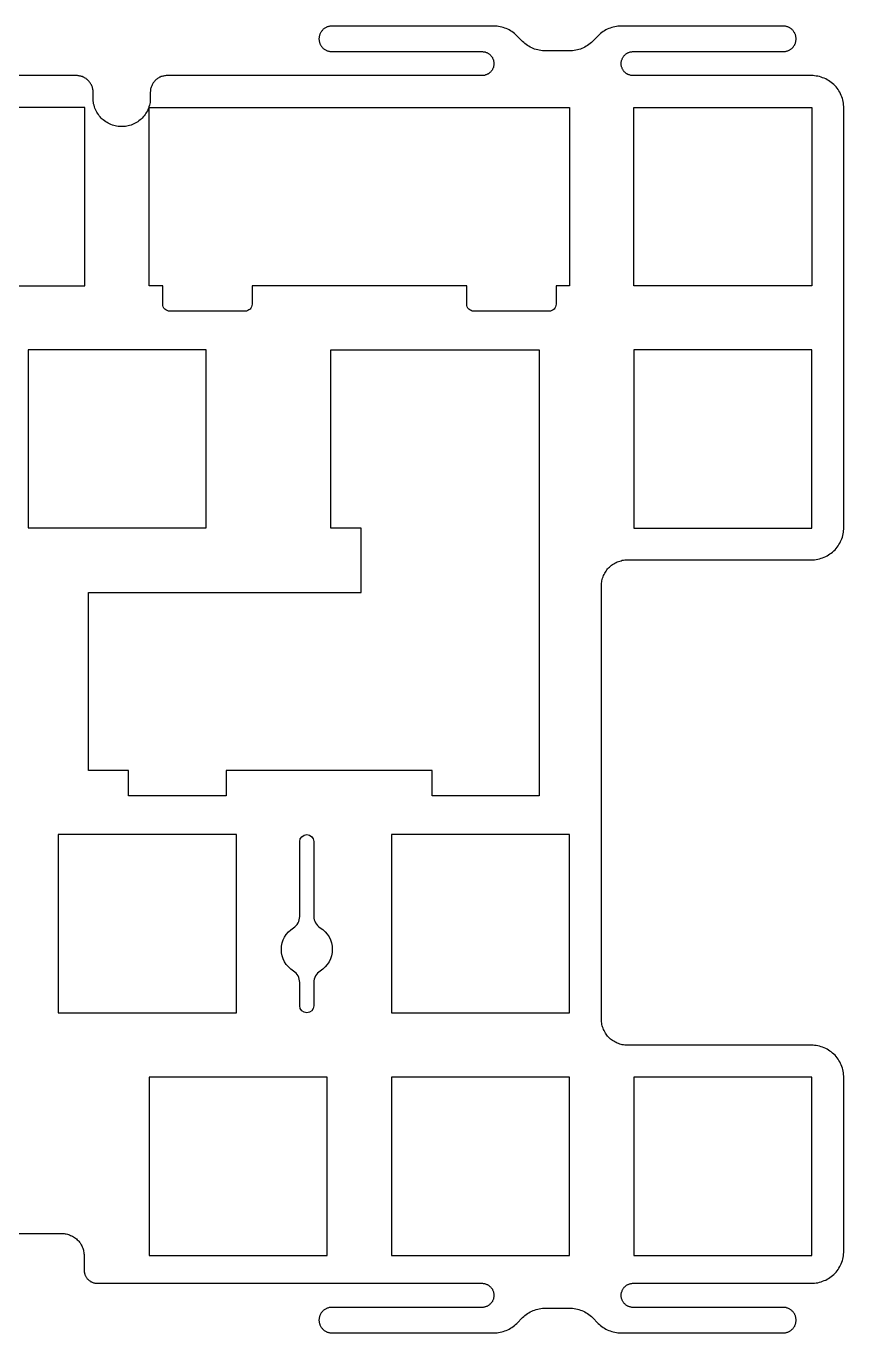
# Model space of a CAD drawing. Header units: millimetres. Extents: x -159 to 146, y -125 to 91.
# Drawn here: x 82.2 to 146.5, y -125.3 to -22.6 of the extents above; entities that cross this region are included whole.
import ezdxf

# ---------------------------------------------------------------- set-up
doc = ezdxf.new("R2010")
doc.units = ezdxf.units.MM
doc.header["$MEASUREMENT"] = 0
doc.layers.add('Ä¬ÈÏÖµ', color=7, linetype='Continuous', true_color=0x000000)

msp = doc.modelspace()

# ---------------------------------------------------------------- linework, layer by layer
at = {"layer": 'Ä¬ÈÏÖµ', "color": 7, "true_color": 0xffffff}
for points in [[(72.8, -43), (86.8, -43), (86.8, -29), (72.8, -29)], [(129.95, -29), (143.95, -29), (143.95, -43), (129.95, -43)], [(82.33, -62.04), (96.33, -62.04), (96.33, -48.04), (82.33, -48.04)], [(87.09, -81.11), (87.09, -67.11), (108.52, -67.11), (108.52, -62.05), (106.14, -62.05), (106.14, -48.05), (122.52, -48.05), (122.52, -83.1), (114.09, -83.1), (114.09, -81.1), (97.9, -81.1), (97.9, -83.1), (90.22, -83.1), (90.22, -81.11)], [(129.95, -62.05), (143.95, -62.05), (143.95, -48.05), (129.95, -48.05)], [(84.71, -100.14), (98.71, -100.14), (98.71, -86.14), (84.71, -86.14)], [(110.9, -100.14), (124.9, -100.14), (124.9, -86.14), (110.9, -86.14)], [(91.85, -119.2), (105.85, -119.2), (105.85, -105.2), (91.85, -105.2)], [(110.9, -119.2), (124.9, -119.2), (124.9, -105.2), (110.9, -105.2)], [(129.95, -119.2), (143.95, -119.2), (143.95, -105.2), (129.95, -105.2)]]:
    msp.add_lwpolyline(points, close=True, dxfattribs=at)
for points in [[(116.81, -44.45), (116.81, -43), (99.94, -43), (99.94, -44.45, -0.414214), (99.39, -45), (93.47, -45, -0.414214), (92.92, -44.45), (92.92, -43.01), (91.85, -43.01), (91.85, -29), (124.9, -29), (124.9, -43), (123.84, -43), (123.84, -44.45, -0.414214), (123.29, -45), (117.36, -45, -0.414214)], [(103.69, -97.75, 0.259846), (103.19, -96.86, -0.557323), (103.19, -93.46, 0.259846), (103.69, -92.57), (103.69, -86.69, -1), (104.79, -86.69), (104.79, -92.56, 0.260735), (105.29, -93.45, -0.559508), (105.29, -96.86, 0.260735), (104.79, -97.76), (104.79, -99.59, -1), (103.69, -99.59)]]:
    msp.add_lwpolyline(points, format="xyb", close=True, dxfattribs=at)
msp.add_polyline3d([(78.33, -117.48, 0), (84.99, -117.48, 0), (85.08, -117.49, 0), (85.16, -117.49, 0), (85.25, -117.5, 0), (85.34, -117.52, 0), (85.43, -117.54, 0), (85.51, -117.56, 0), (85.6, -117.59, 0), (85.68, -117.63, 0), (85.76, -117.66, 0), (85.84, -117.7, 0), (85.91, -117.75, 0), (85.99, -117.8, 0), (86.06, -117.85, 0), (86.13, -117.91, 0), (86.19, -117.97, 0), (86.26, -118.03, 0), (86.32, -118.09, 0), (86.37, -118.16, 0), (86.42, -118.23, 0), (86.47, -118.31, 0), (86.52, -118.38, 0), (86.56, -118.46, 0), (86.6, -118.54, 0), (86.63, -118.63, 0), (86.66, -118.71, 0), (86.68, -118.79, 0), (86.7, -118.88, 0), (86.72, -118.97, 0), (86.73, -119.06, 0), (86.74, -119.14, 0), (86.74, -119.23, 0), (86.74, -120.35, 0), (86.74, -120.4, 0), (86.74, -120.46, 0), (86.75, -120.51, 0), (86.76, -120.56, 0), (86.77, -120.61, 0), (86.79, -120.67, 0), (86.8, -120.72, 0), (86.82, -120.77, 0), (86.84, -120.81, 0), (86.87, -120.86, 0), (86.9, -120.91, 0), (86.93, -120.95, 0), (86.96, -120.99, 0), (86.99, -121.04, 0), (87.03, -121.07, 0), (87.06, -121.11, 0), (87.1, -121.15, 0), (87.14, -121.18, 0), (87.19, -121.21, 0), (87.23, -121.24, 0), (87.28, -121.27, 0), (87.33, -121.29, 0), (87.37, -121.32, 0), (87.42, -121.34, 0), (87.47, -121.35, 0), (87.52, -121.37, 0), (87.58, -121.38, 0), (87.63, -121.39, 0), (87.68, -121.4, 0), (87.73, -121.4, 0), (87.79, -121.4, 0), (118.01, -121.4, 0), (118.06, -121.4, 0), (118.11, -121.41, 0), (118.16, -121.41, 0), (118.21, -121.42, 0), (118.25, -121.43, 0), (118.3, -121.45, 0), (118.35, -121.46, 0), (118.39, -121.48, 0), (118.44, -121.5, 0), (118.48, -121.53, 0), (118.52, -121.55, 0), (118.56, -121.58, 0), (118.6, -121.61, 0), (118.64, -121.64, 0), (118.68, -121.68, 0), (118.71, -121.71, 0), (118.74, -121.75, 0), (118.77, -121.79, 0), (118.8, -121.83, 0), (118.83, -121.87, 0), (118.85, -121.92, 0), (118.87, -121.96, 0), (118.89, -122.01, 0), (118.91, -122.06, 0), (118.92, -122.1, 0), (118.93, -122.15, 0), (118.94, -122.2, 0), (118.95, -122.25, 0), (118.95, -122.3, 0), (118.95, -122.35, 0), (118.95, -122.4, 0), (118.95, -122.45, 0), (118.94, -122.5, 0), (118.93, -122.54, 0), (118.92, -122.59, 0), (118.91, -122.64, 0), (118.89, -122.69, 0), (118.87, -122.73, 0), (118.85, -122.78, 0), (118.83, -122.82, 0), (118.8, -122.86, 0), (118.77, -122.9, 0), (118.74, -122.94, 0), (118.71, -122.98, 0), (118.68, -123.02, 0), (118.64, -123.05, 0), (118.6, -123.08, 0), (118.56, -123.11, 0), (118.52, -123.14, 0), (118.48, -123.17, 0), (118.44, -123.19, 0), (118.39, -123.21, 0), (118.35, -123.23, 0), (118.3, -123.25, 0), (118.25, -123.26, 0), (118.2, -123.27, 0), (118.16, -123.28, 0), (118.11, -123.29, 0), (118.06, -123.29, 0), (118.01, -123.29, 0), (106.2, -123.29, 0), (106.15, -123.29, 0), (106.1, -123.3, 0), (106.05, -123.3, 0), (106, -123.31, 0), (105.95, -123.33, 0), (105.9, -123.34, 0), (105.85, -123.36, 0), (105.8, -123.38, 0), (105.76, -123.4, 0), (105.71, -123.42, 0), (105.67, -123.45, 0), (105.62, -123.48, 0), (105.58, -123.51, 0), (105.54, -123.54, 0), (105.51, -123.58, 0), (105.47, -123.61, 0), (105.44, -123.65, 0), (105.4, -123.69, 0), (105.37, -123.73, 0), (105.35, -123.78, 0), (105.32, -123.82, 0), (105.3, -123.87, 0), (105.28, -123.92, 0), (105.26, -123.96, 0), (105.24, -124.01, 0), (105.23, -124.06, 0), (105.22, -124.11, 0), (105.21, -124.16, 0), (105.21, -124.22, 0), (105.2, -124.27, 0), (105.2, -124.32, 0), (105.21, -124.37, 0), (105.21, -124.42, 0), (105.22, -124.47, 0), (105.23, -124.52, 0), (105.24, -124.57, 0), (105.26, -124.62, 0), (105.28, -124.67, 0), (105.3, -124.72, 0), (105.32, -124.76, 0), (105.35, -124.81, 0), (105.37, -124.85, 0), (105.4, -124.89, 0), (105.44, -124.93, 0), (105.47, -124.97, 0), (105.51, -125.01, 0), (105.54, -125.04, 0), (105.58, -125.08, 0), (105.62, -125.11, 0), (105.67, -125.14, 0), (105.71, -125.16, 0), (105.76, -125.19, 0), (105.8, -125.21, 0), (105.85, -125.23, 0), (105.9, -125.25, 0), (105.95, -125.26, 0), (106, -125.27, 0), (106.05, -125.28, 0), (106.1, -125.29, 0), (106.15, -125.29, 0), (106.2, -125.29, 0), (118.95, -125.29, 0), (119.07, -125.29, 0), (119.2, -125.28, 0), (119.32, -125.27, 0), (119.45, -125.24, 0), (119.57, -125.22, 0), (119.69, -125.18, 0), (119.81, -125.14, 0), (119.92, -125.1, 0), (120.04, -125.05, 0), (120.15, -124.99, 0), (120.26, -124.93, 0), (120.36, -124.86, 0), (120.47, -124.79, 0), (120.57, -124.71, 0), (120.66, -124.63, 0), (120.75, -124.55, 0), (121.2, -124.09, 0), (121.29, -124.01, 0), (121.39, -123.93, 0), (121.49, -123.85, 0), (121.59, -123.78, 0), (121.69, -123.71, 0), (121.8, -123.65, 0), (121.92, -123.59, 0), (122.03, -123.54, 0), (122.15, -123.5, 0), (122.27, -123.46, 0), (122.39, -123.42, 0), (122.51, -123.4, 0), (122.63, -123.37, 0), (122.76, -123.36, 0), (122.88, -123.35, 0), (123.01, -123.35, 0), (124.89, -123.35, 0), (125.02, -123.35, 0), (125.14, -123.36, 0), (125.27, -123.37, 0), (125.39, -123.4, 0), (125.51, -123.42, 0), (125.63, -123.46, 0), (125.75, -123.5, 0), (125.87, -123.54, 0), (125.98, -123.59, 0), (126.1, -123.65, 0), (126.2, -123.71, 0), (126.31, -123.78, 0), (126.41, -123.85, 0), (126.51, -123.93, 0), (126.61, -124.01, 0), (126.7, -124.09, 0), (127.15, -124.55, 0), (127.24, -124.63, 0), (127.33, -124.71, 0), (127.43, -124.79, 0), (127.53, -124.86, 0), (127.64, -124.93, 0), (127.75, -124.99, 0), (127.86, -125.05, 0), (127.98, -125.1, 0), (128.09, -125.14, 0), (128.21, -125.18, 0), (128.33, -125.22, 0), (128.45, -125.24, 0), (128.58, -125.27, 0), (128.7, -125.28, 0), (128.83, -125.29, 0), (128.95, -125.29, 0), (141.7, -125.29, 0), (141.75, -125.29, 0), (141.81, -125.29, 0), (141.86, -125.28, 0), (141.91, -125.27, 0), (141.96, -125.26, 0), (142.01, -125.25, 0), (142.06, -125.23, 0), (142.1, -125.21, 0), (142.15, -125.19, 0), (142.2, -125.16, 0), (142.24, -125.14, 0), (142.28, -125.11, 0), (142.32, -125.08, 0), (142.36, -125.04, 0), (142.4, -125.01, 0), (142.44, -124.97, 0), (142.47, -124.93, 0), (142.5, -124.89, 0), (142.53, -124.85, 0), (142.56, -124.81, 0), (142.59, -124.76, 0), (142.61, -124.72, 0), (142.63, -124.67, 0), (142.65, -124.62, 0), (142.66, -124.57, 0), (142.68, -124.52, 0), (142.69, -124.47, 0), (142.69, -124.42, 0), (142.7, -124.37, 0), (142.7, -124.32, 0), (142.7, -124.27, 0), (142.7, -124.22, 0), (142.69, -124.16, 0), (142.69, -124.11, 0), (142.68, -124.06, 0), (142.66, -124.01, 0), (142.65, -123.96, 0), (142.63, -123.92, 0), (142.61, -123.87, 0), (142.59, -123.82, 0), (142.56, -123.78, 0), (142.53, -123.73, 0), (142.5, -123.69, 0), (142.47, -123.65, 0), (142.44, -123.61, 0), (142.4, -123.58, 0), (142.36, -123.54, 0), (142.32, -123.51, 0), (142.28, -123.48, 0), (142.24, -123.45, 0), (142.2, -123.42, 0), (142.15, -123.4, 0), (142.1, -123.38, 0), (142.06, -123.36, 0), (142.01, -123.34, 0), (141.96, -123.33, 0), (141.91, -123.31, 0), (141.86, -123.3, 0), (141.81, -123.3, 0), (141.75, -123.29, 0), (141.7, -123.29, 0), (129.9, -123.29, 0), (129.85, -123.29, 0), (129.8, -123.29, 0), (129.75, -123.28, 0), (129.7, -123.27, 0), (129.65, -123.26, 0), (129.61, -123.25, 0), (129.56, -123.23, 0), (129.51, -123.21, 0), (129.47, -123.19, 0), (129.43, -123.17, 0), (129.38, -123.14, 0), (129.34, -123.11, 0), (129.3, -123.08, 0), (129.27, -123.05, 0), (129.23, -123.02, 0), (129.2, -122.98, 0), (129.16, -122.94, 0), (129.13, -122.9, 0), (129.11, -122.86, 0), (129.08, -122.82, 0), (129.06, -122.78, 0), (129.03, -122.73, 0), (129.02, -122.69, 0), (129, -122.64, 0), (128.99, -122.59, 0), (128.97, -122.54, 0), (128.96, -122.5, 0), (128.96, -122.45, 0), (128.95, -122.4, 0), (128.95, -122.35, 0), (128.95, -122.3, 0), (128.96, -122.25, 0), (128.96, -122.2, 0), (128.97, -122.15, 0), (128.98, -122.1, 0), (129, -122.06, 0), (129.02, -122.01, 0), (129.03, -121.96, 0), (129.06, -121.92, 0), (129.08, -121.87, 0), (129.11, -121.83, 0), (129.13, -121.79, 0), (129.16, -121.75, 0), (129.2, -121.71, 0), (129.23, -121.68, 0), (129.27, -121.64, 0), (129.3, -121.61, 0), (129.34, -121.58, 0), (129.38, -121.55, 0), (129.42, -121.53, 0), (129.47, -121.5, 0), (129.51, -121.48, 0), (129.56, -121.46, 0), (129.61, -121.45, 0), (129.65, -121.43, 0), (129.7, -121.42, 0), (129.75, -121.41, 0), (129.8, -121.41, 0), (129.85, -121.4, 0), (129.9, -121.4, 0), (143.91, -121.4, 0), (144.04, -121.4, 0), (144.16, -121.39, 0), (144.29, -121.37, 0), (144.42, -121.35, 0), (144.55, -121.32, 0), (144.67, -121.28, 0), (144.79, -121.24, 0), (144.91, -121.19, 0), (145.03, -121.14, 0), (145.14, -121.08, 0), (145.26, -121.02, 0), (145.36, -120.94, 0), (145.47, -120.87, 0), (145.57, -120.79, 0), (145.66, -120.7, 0), (145.76, -120.61, 0), (145.84, -120.51, 0), (145.92, -120.41, 0), (146, -120.31, 0), (146.07, -120.2, 0), (146.14, -120.09, 0), (146.2, -119.97, 0), (146.25, -119.86, 0), (146.3, -119.74, 0), (146.34, -119.61, 0), (146.38, -119.49, 0), (146.4, -119.36, 0), (146.43, -119.24, 0), (146.44, -119.11, 0), (146.45, -118.98, 0), (146.46, -118.85, 0), (146.46, -105.24, 0), (146.45, -105.11, 0), (146.44, -104.98, 0), (146.43, -104.86, 0), (146.4, -104.73, 0), (146.38, -104.6, 0), (146.34, -104.48, 0), (146.3, -104.36, 0), (146.25, -104.24, 0), (146.2, -104.12, 0), (146.14, -104, 0), (146.07, -103.89, 0), (146, -103.78, 0), (145.92, -103.68, 0), (145.84, -103.58, 0), (145.76, -103.48, 0), (145.66, -103.39, 0), (145.57, -103.31, 0), (145.47, -103.22, 0), (145.36, -103.15, 0), (145.26, -103.08, 0), (145.14, -103.01, 0), (145.03, -102.95, 0), (144.91, -102.9, 0), (144.79, -102.85, 0), (144.67, -102.81, 0), (144.55, -102.77, 0), (144.42, -102.74, 0), (144.29, -102.72, 0), (144.16, -102.7, 0), (144.04, -102.69, 0), (143.91, -102.69, 0), (129.45, -102.69, 0), (129.35, -102.69, 0), (129.24, -102.68, 0), (129.14, -102.67, 0), (129.04, -102.65, 0), (128.94, -102.63, 0), (128.84, -102.6, 0), (128.74, -102.56, 0), (128.64, -102.53, 0), (128.55, -102.48, 0), (128.45, -102.43, 0), (128.37, -102.38, 0), (128.28, -102.32, 0), (128.19, -102.26, 0), (128.11, -102.2, 0), (128.04, -102.13, 0), (127.96, -102.05, 0), (127.89, -101.98, 0), (127.83, -101.9, 0), (127.77, -101.81, 0), (127.71, -101.73, 0), (127.66, -101.64, 0), (127.61, -101.54, 0), (127.57, -101.45, 0), (127.53, -101.35, 0), (127.49, -101.25, 0), (127.47, -101.16, 0), (127.44, -101.05, 0), (127.42, -100.95, 0), (127.41, -100.85, 0), (127.4, -100.75, 0), (127.4, -100.64, 0), (127.4, -66.59, 0), (127.4, -66.49, 0), (127.41, -66.38, 0), (127.42, -66.28, 0), (127.44, -66.18, 0), (127.47, -66.08, 0), (127.49, -65.98, 0), (127.53, -65.88, 0), (127.57, -65.78, 0), (127.61, -65.69, 0), (127.66, -65.6, 0), (127.71, -65.51, 0), (127.77, -65.42, 0), (127.83, -65.34, 0), (127.89, -65.26, 0), (127.96, -65.18, 0), (128.04, -65.11, 0), (128.11, -65.04, 0), (128.19, -64.97, 0), (128.28, -64.91, 0), (128.37, -64.85, 0), (128.45, -64.8, 0), (128.55, -64.75, 0), (128.64, -64.71, 0), (128.74, -64.67, 0), (128.84, -64.64, 0), (128.94, -64.61, 0), (129.04, -64.58, 0), (129.14, -64.56, 0), (129.24, -64.55, 0), (129.35, -64.54, 0), (129.45, -64.54, 0), (143.91, -64.54, 0), (144.04, -64.54, 0), (144.16, -64.53, 0), (144.29, -64.51, 0), (144.42, -64.49, 0), (144.55, -64.46, 0), (144.67, -64.42, 0), (144.79, -64.38, 0), (144.91, -64.33, 0), (145.03, -64.28, 0), (145.14, -64.22, 0), (145.26, -64.16, 0), (145.36, -64.08, 0), (145.47, -64.01, 0), (145.57, -63.93, 0), (145.66, -63.84, 0), (145.76, -63.75, 0), (145.84, -63.65, 0), (145.92, -63.55, 0), (146, -63.45, 0), (146.07, -63.34, 0), (146.14, -63.23, 0), (146.2, -63.11, 0), (146.25, -63, 0), (146.3, -62.88, 0), (146.34, -62.75, 0), (146.38, -62.63, 0), (146.4, -62.5, 0), (146.43, -62.38, 0), (146.44, -62.25, 0), (146.45, -62.12, 0), (146.46, -61.99, 0), (146.46, -29.04, 0), (146.45, -28.91, 0), (146.44, -28.78, 0), (146.43, -28.66, 0), (146.4, -28.53, 0), (146.38, -28.4, 0), (146.34, -28.28, 0), (146.3, -28.16, 0), (146.25, -28.04, 0), (146.2, -27.92, 0), (146.14, -27.8, 0), (146.07, -27.69, 0), (146, -27.58, 0), (145.92, -27.48, 0), (145.84, -27.38, 0), (145.76, -27.28, 0), (145.66, -27.19, 0), (145.57, -27.11, 0), (145.47, -27.02, 0), (145.36, -26.95, 0), (145.26, -26.88, 0), (145.14, -26.81, 0), (145.03, -26.75, 0), (144.91, -26.7, 0), (144.79, -26.65, 0), (144.67, -26.61, 0), (144.55, -26.57, 0), (144.42, -26.54, 0), (144.29, -26.52, 0), (144.16, -26.5, 0), (144.04, -26.49, 0), (143.91, -26.49, 0), (129.9, -26.49, 0), (129.85, -26.49, 0), (129.8, -26.49, 0), (129.75, -26.48, 0), (129.7, -26.47, 0), (129.65, -26.46, 0), (129.61, -26.44, 0), (129.56, -26.43, 0), (129.51, -26.41, 0), (129.47, -26.39, 0), (129.43, -26.36, 0), (129.38, -26.34, 0), (129.34, -26.31, 0), (129.3, -26.28, 0), (129.27, -26.25, 0), (129.23, -26.21, 0), (129.2, -26.18, 0), (129.16, -26.14, 0), (129.13, -26.1, 0), (129.11, -26.06, 0), (129.08, -26.02, 0), (129.06, -25.97, 0), (129.03, -25.93, 0), (129.02, -25.88, 0), (129, -25.84, 0), (128.98, -25.79, 0), (128.97, -25.74, 0), (128.96, -25.69, 0), (128.96, -25.64, 0), (128.95, -25.59, 0), (128.95, -25.55, 0), (128.95, -25.5, 0), (128.96, -25.45, 0), (128.96, -25.4, 0), (128.97, -25.35, 0), (128.99, -25.3, 0), (129, -25.25, 0), (129.02, -25.21, 0), (129.03, -25.16, 0), (129.06, -25.12, 0), (129.08, -25.07, 0), (129.11, -25.03, 0), (129.13, -24.99, 0), (129.16, -24.95, 0), (129.2, -24.91, 0), (129.23, -24.88, 0), (129.27, -24.84, 0), (129.3, -24.81, 0), (129.34, -24.78, 0), (129.38, -24.75, 0), (129.43, -24.73, 0), (129.47, -24.7, 0), (129.51, -24.68, 0), (129.56, -24.66, 0), (129.61, -24.65, 0), (129.65, -24.63, 0), (129.7, -24.62, 0), (129.75, -24.61, 0), (129.8, -24.61, 0), (129.85, -24.6, 0), (129.9, -24.6, 0), (141.7, -24.6, 0), (141.75, -24.6, 0), (141.81, -24.59, 0), (141.86, -24.59, 0), (141.91, -24.58, 0), (141.96, -24.57, 0), (142.01, -24.55, 0), (142.06, -24.54, 0), (142.1, -24.52, 0), (142.15, -24.49, 0), (142.2, -24.47, 0), (142.24, -24.44, 0), (142.28, -24.41, 0), (142.32, -24.38, 0), (142.36, -24.35, 0), (142.4, -24.32, 0), (142.44, -24.28, 0), (142.47, -24.24, 0), (142.5, -24.2, 0), (142.53, -24.16, 0), (142.56, -24.11, 0), (142.59, -24.07, 0), (142.61, -24.02, 0), (142.63, -23.98, 0), (142.65, -23.93, 0), (142.66, -23.88, 0), (142.68, -23.83, 0), (142.69, -23.78, 0), (142.69, -23.73, 0), (142.7, -23.68, 0), (142.7, -23.63, 0), (142.7, -23.57, 0), (142.7, -23.52, 0), (142.69, -23.47, 0), (142.69, -23.42, 0), (142.68, -23.37, 0), (142.66, -23.32, 0), (142.65, -23.27, 0), (142.63, -23.22, 0), (142.61, -23.18, 0), (142.59, -23.13, 0), (142.56, -23.09, 0), (142.53, -23.04, 0), (142.5, -23, 0), (142.47, -22.96, 0), (142.44, -22.92, 0), (142.4, -22.88, 0), (142.36, -22.85, 0), (142.32, -22.82, 0), (142.28, -22.78, 0), (142.24, -22.76, 0), (142.2, -22.73, 0), (142.15, -22.71, 0), (142.1, -22.68, 0), (142.06, -22.66, 0), (142.01, -22.65, 0), (141.96, -22.63, 0), (141.91, -22.62, 0), (141.86, -22.61, 0), (141.81, -22.61, 0), (141.75, -22.6, 0), (141.7, -22.6, 0), (128.95, -22.6, 0), (128.83, -22.6, 0), (128.7, -22.61, 0), (128.58, -22.63, 0), (128.45, -22.65, 0), (128.33, -22.68, 0), (128.21, -22.71, 0), (128.09, -22.75, 0), (127.98, -22.79, 0), (127.86, -22.84, 0), (127.75, -22.9, 0), (127.64, -22.96, 0), (127.53, -23.03, 0), (127.43, -23.1, 0), (127.33, -23.18, 0), (127.24, -23.26, 0), (127.15, -23.35, 0), (126.7, -23.8, 0), (126.61, -23.89, 0), (126.51, -23.97, 0), (126.41, -24.04, 0), (126.31, -24.12, 0), (126.2, -24.18, 0), (126.1, -24.24, 0), (125.98, -24.3, 0), (125.87, -24.35, 0), (125.75, -24.4, 0), (125.63, -24.44, 0), (125.51, -24.47, 0), (125.39, -24.5, 0), (125.27, -24.52, 0), (125.14, -24.53, 0), (125.02, -24.54, 0), (124.89, -24.55, 0), (123.01, -24.55, 0), (122.88, -24.54, 0), (122.76, -24.53, 0), (122.63, -24.52, 0), (122.51, -24.5, 0), (122.39, -24.47, 0), (122.27, -24.44, 0), (122.15, -24.4, 0), (122.03, -24.35, 0), (121.92, -24.3, 0), (121.8, -24.24, 0), (121.69, -24.18, 0), (121.59, -24.12, 0), (121.49, -24.04, 0), (121.39, -23.97, 0), (121.29, -23.89, 0), (121.2, -23.8, 0), (120.75, -23.35, 0), (120.66, -23.26, 0), (120.57, -23.18, 0), (120.47, -23.1, 0), (120.36, -23.03, 0), (120.26, -22.96, 0), (120.15, -22.9, 0), (120.04, -22.84, 0), (119.92, -22.79, 0), (119.81, -22.75, 0), (119.69, -22.71, 0), (119.57, -22.68, 0), (119.45, -22.65, 0), (119.32, -22.63, 0), (119.2, -22.61, 0), (119.07, -22.6, 0), (118.95, -22.6, 0), (106.2, -22.6, 0), (106.15, -22.6, 0), (106.1, -22.61, 0), (106.05, -22.61, 0), (106, -22.62, 0), (105.95, -22.63, 0), (105.9, -22.65, 0), (105.85, -22.66, 0), (105.8, -22.68, 0), (105.76, -22.71, 0), (105.71, -22.73, 0), (105.67, -22.76, 0), (105.62, -22.78, 0), (105.58, -22.82, 0), (105.54, -22.85, 0), (105.51, -22.88, 0), (105.47, -22.92, 0), (105.44, -22.96, 0), (105.4, -23, 0), (105.37, -23.04, 0), (105.35, -23.09, 0), (105.32, -23.13, 0), (105.3, -23.18, 0), (105.28, -23.22, 0), (105.26, -23.27, 0), (105.24, -23.32, 0), (105.23, -23.37, 0), (105.22, -23.42, 0), (105.21, -23.47, 0), (105.21, -23.52, 0), (105.2, -23.57, 0), (105.2, -23.63, 0), (105.21, -23.68, 0), (105.21, -23.73, 0), (105.22, -23.78, 0), (105.23, -23.83, 0), (105.24, -23.88, 0), (105.26, -23.93, 0), (105.28, -23.98, 0), (105.3, -24.02, 0), (105.32, -24.07, 0), (105.35, -24.11, 0), (105.37, -24.16, 0), (105.4, -24.2, 0), (105.44, -24.24, 0), (105.47, -24.28, 0), (105.51, -24.32, 0), (105.54, -24.35, 0), (105.58, -24.38, 0), (105.62, -24.41, 0), (105.67, -24.44, 0), (105.71, -24.47, 0), (105.76, -24.49, 0), (105.8, -24.52, 0), (105.85, -24.54, 0), (105.9, -24.55, 0), (105.95, -24.57, 0), (106, -24.58, 0), (106.05, -24.59, 0), (106.1, -24.59, 0), (106.15, -24.6, 0), (106.2, -24.6, 0), (118.01, -24.6, 0), (118.06, -24.6, 0), (118.11, -24.61, 0), (118.16, -24.61, 0), (118.2, -24.62, 0), (118.25, -24.63, 0), (118.3, -24.65, 0), (118.35, -24.66, 0), (118.39, -24.68, 0), (118.44, -24.7, 0), (118.48, -24.73, 0), (118.52, -24.75, 0), (118.56, -24.78, 0), (118.6, -24.81, 0), (118.64, -24.84, 0), (118.68, -24.88, 0), (118.71, -24.91, 0), (118.74, -24.95, 0), (118.77, -24.99, 0), (118.8, -25.03, 0), (118.83, -25.07, 0), (118.85, -25.12, 0), (118.87, -25.16, 0), (118.89, -25.21, 0), (118.91, -25.25, 0), (118.92, -25.3, 0), (118.93, -25.35, 0), (118.94, -25.4, 0), (118.95, -25.45, 0), (118.95, -25.5, 0), (118.95, -25.55, 0), (118.95, -25.59, 0), (118.95, -25.64, 0), (118.94, -25.69, 0), (118.93, -25.74, 0), (118.92, -25.79, 0), (118.91, -25.84, 0), (118.89, -25.88, 0), (118.87, -25.93, 0), (118.85, -25.97, 0), (118.83, -26.02, 0), (118.8, -26.06, 0), (118.77, -26.1, 0), (118.74, -26.14, 0), (118.71, -26.18, 0), (118.68, -26.21, 0), (118.64, -26.25, 0), (118.6, -26.28, 0), (118.56, -26.31, 0), (118.52, -26.34, 0), (118.48, -26.36, 0), (118.44, -26.39, 0), (118.39, -26.41, 0), (118.35, -26.43, 0), (118.3, -26.44, 0), (118.25, -26.46, 0), (118.2, -26.47, 0), (118.16, -26.48, 0), (118.11, -26.49, 0), (118.06, -26.49, 0), (118.01, -26.49, 0), (93.24, -26.49, 0), (93.18, -26.49, 0), (93.11, -26.5, 0), (93.05, -26.51, 0), (92.98, -26.52, 0), (92.92, -26.53, 0), (92.86, -26.55, 0), (92.79, -26.57, 0), (92.73, -26.6, 0), (92.67, -26.62, 0), (92.61, -26.65, 0), (92.56, -26.69, 0), (92.5, -26.72, 0), (92.45, -26.76, 0), (92.4, -26.8, 0), (92.35, -26.85, 0), (92.3, -26.9, 0), (92.26, -26.94, 0), (92.22, -27, 0), (92.18, -27.05, 0), (92.14, -27.1, 0), (92.11, -27.16, 0), (92.08, -27.22, 0), (92.05, -27.28, 0), (92.03, -27.34, 0), (92, -27.4, 0), (91.99, -27.47, 0), (91.97, -27.53, 0), (91.96, -27.59, 0), (91.95, -27.66, 0), (91.95, -27.73, 0), (91.94, -27.79, 0), (91.94, -28.25, 0), (91.94, -28.36, 0), (91.93, -28.48, 0), (91.92, -28.59, 0), (91.9, -28.71, 0), (91.87, -28.82, 0), (91.84, -28.93, 0), (91.8, -29.04, 0), (91.76, -29.15, 0), (91.71, -29.25, 0), (91.65, -29.35, 0), (91.59, -29.45, 0), (91.53, -29.55, 0), (91.46, -29.64, 0), (91.39, -29.73, 0), (91.31, -29.82, 0), (91.22, -29.9, 0), (91.14, -29.97, 0), (91.05, -30.05, 0), (90.95, -30.11, 0), (90.85, -30.17, 0), (90.75, -30.23, 0), (90.65, -30.28, 0), (90.54, -30.33, 0), (90.43, -30.37, 0), (90.32, -30.41, 0), (90.21, -30.44, 0), (90.1, -30.46, 0), (89.98, -30.48, 0), (89.87, -30.49, 0), (89.75, -30.5, 0), (89.64, -30.5, 0), (89.52, -30.49, 0), (89.41, -30.48, 0), (89.29, -30.46, 0), (89.18, -30.44, 0), (89.07, -30.41, 0), (88.96, -30.37, 0), (88.85, -30.33, 0), (88.74, -30.28, 0), (88.64, -30.23, 0), (88.54, -30.17, 0), (88.44, -30.11, 0), (88.34, -30.05, 0), (88.25, -29.97, 0), (88.17, -29.9, 0), (88.08, -29.82, 0), (88, -29.73, 0), (87.93, -29.64, 0), (87.86, -29.55, 0), (87.8, -29.45, 0), (87.74, -29.35, 0), (87.68, -29.25, 0), (87.63, -29.15, 0), (87.59, -29.04, 0), (87.55, -28.93, 0), (87.52, -28.82, 0), (87.49, -28.71, 0), (87.47, -28.59, 0), (87.46, -28.48, 0), (87.45, -28.36, 0), (87.44, -28.25, 0), (87.44, -27.79, 0), (87.44, -27.73, 0), (87.44, -27.66, 0), (87.43, -27.59, 0), (87.42, -27.53, 0), (87.4, -27.47, 0), (87.39, -27.4, 0), (87.36, -27.34, 0), (87.34, -27.28, 0), (87.31, -27.22, 0), (87.28, -27.16, 0), (87.25, -27.1, 0), (87.21, -27.05, 0), (87.17, -27, 0), (87.13, -26.94, 0), (87.09, -26.9, 0), (87.04, -26.85, 0), (86.99, -26.8, 0), (86.94, -26.76, 0), (86.89, -26.72, 0), (86.83, -26.69, 0), (86.78, -26.65, 0), (86.72, -26.62, 0), (86.66, -26.6, 0), (86.6, -26.57, 0), (86.53, -26.55, 0), (86.47, -26.53, 0), (86.41, -26.52, 0), (86.34, -26.51, 0), (86.28, -26.5, 0), (86.21, -26.49, 0), (86.14, -26.49, 0), (63.96, -26.49, 0)], dxfattribs=at)

doc.saveas('drawing.dxf')
